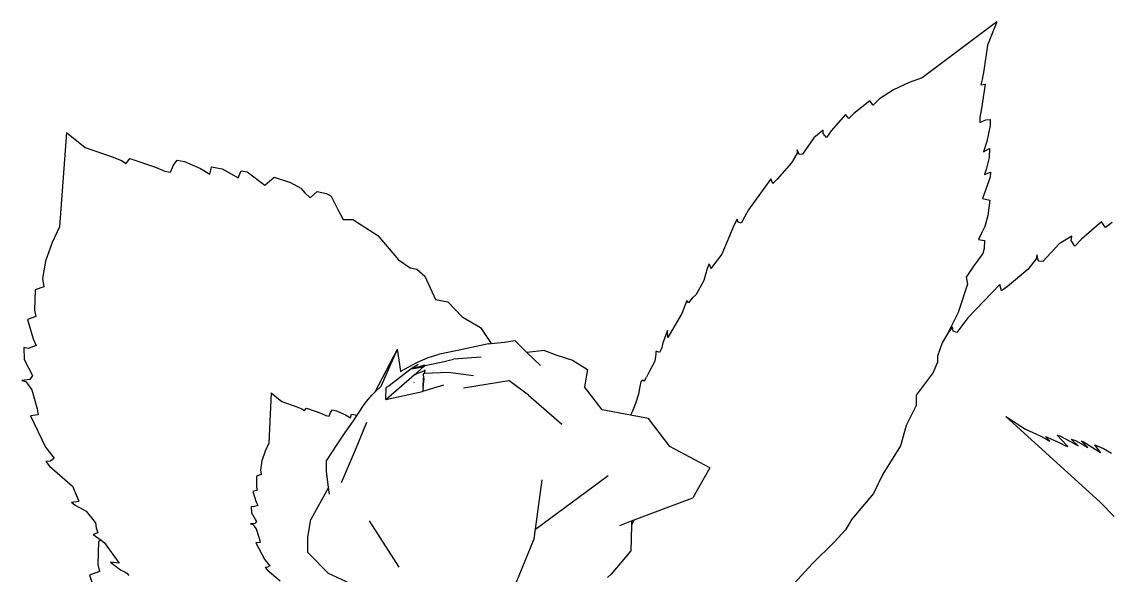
# Model space of a CAD drawing. Header units: metres. Extents: x -175 to 101, y -7 to 93.
# Drawn here: x 12.1034 to 12.1756, y 0.2199 to 0.2566 of the extents above; entities that cross this region are included whole.
import ezdxf

# ---------------------------------------------------------------- set-up
doc = ezdxf.new("R2010")
doc.units = ezdxf.units.M

# ---------------------------------------------------------------- blocks, each defined once
blk = doc.blocks.new('plantita2')
for p, q in [((-3.800993, 0.870306), (-3.805952, 0.866584)), ((-3.800993, 0.870306), (-3.801617, 0.868754)), ((-3.801617, 0.868754), (-3.80185, 0.867075)), ((-3.80185, 0.867075), (-3.80196, 0.866469)), ((-3.806824, 0.866284), (-3.807853, 0.865786)), ((-3.805952, 0.866584), (-3.806824, 0.866284)), ((-3.80196, 0.866469), (-3.802065, 0.866127)), ((-3.802065, 0.866127), (-3.801773, 0.866164)), ((-3.801773, 0.866164), (-3.802004, 0.864557)), ((-3.808779, 0.865188), (-3.809197, 0.864779)), ((-3.807853, 0.865786), (-3.808779, 0.865188)), ((-3.809434, 0.865048), (-3.810493, 0.864214)), ((-3.809197, 0.864779), (-3.809434, 0.865048)), ((-3.802004, 0.864557), (-3.802115, 0.863954)), ((-3.811044, 0.864151), (-3.811996, 0.86306)), ((-3.810816, 0.863884), (-3.811044, 0.864151)), ((-3.810493, 0.864214), (-3.810816, 0.863884)), ((-3.802115, 0.863954), (-3.802122, 0.863625)), ((-3.802122, 0.863625), (-3.80173, 0.863795)), ((-3.80173, 0.863795), (-3.801436, 0.863824)), ((-3.801436, 0.863824), (-3.801445, 0.863426)), ((-3.812526, 0.863121), (-3.813138, 0.862601)), ((-3.812531, 0.86289), (-3.812526, 0.863121)), ((-3.811996, 0.86306), (-3.81231, 0.862624)), ((-3.801445, 0.863426), (-3.801666, 0.862349)), ((-3.862783, 0.862964), (-3.863234, 0.85669)), ((-3.862783, 0.862964), (-3.861535, 0.861949)), ((-3.813138, 0.862601), (-3.8139, 0.861507)), ((-3.81231, 0.862624), (-3.812531, 0.86289)), ((-3.801666, 0.862349), (-3.801876, 0.861672)), ((-3.861535, 0.861949), (-3.859745, 0.861342)), ((-3.814262, 0.861588), (-3.814638, 0.860938)), ((-3.814257, 0.861814), (-3.814262, 0.861588)), ((-3.814119, 0.861488), (-3.814257, 0.861814)), ((-3.801876, 0.861672), (-3.80148, 0.861901)), ((-3.80148, 0.861901), (-3.801494, 0.861304)), ((-3.859745, 0.861342), (-3.859126, 0.861093)), ((-3.859126, 0.861093), (-3.858818, 0.860906)), ((-3.858818, 0.860906), (-3.858572, 0.861237)), ((-3.858572, 0.861237), (-3.856867, 0.860647)), ((-3.855677, 0.860793), (-3.85542, 0.861125)), ((-3.85542, 0.861125), (-3.85495, 0.861032)), ((-3.85495, 0.861032), (-3.853872, 0.860563)), ((-3.814638, 0.860938), (-3.815586, 0.859862)), ((-3.8139, 0.861507), (-3.814119, 0.861488)), ((-3.801494, 0.861304), (-3.801708, 0.860495)), ((-3.856867, 0.860647), (-3.856251, 0.860399)), ((-3.856251, 0.860399), (-3.855862, 0.860322)), ((-3.855862, 0.860322), (-3.855677, 0.860793)), ((-3.853872, 0.860563), (-3.853266, 0.860189)), ((-3.853266, 0.860189), (-3.853149, 0.860676)), ((-3.853149, 0.860676), (-3.852444, 0.860537)), ((-3.852444, 0.860537), (-3.851683, 0.860131)), ((-3.851382, 0.859944), (-3.851178, 0.860415)), ((-3.851178, 0.860415), (-3.850786, 0.860338)), ((-3.850786, 0.860338), (-3.849599, 0.859465)), ((-3.801708, 0.860495), (-3.801813, 0.860158)), ((-3.801813, 0.860158), (-3.801418, 0.860316)), ((-3.801418, 0.860316), (-3.801426, 0.859984)), ((-3.851683, 0.860131), (-3.851382, 0.859944)), ((-3.849599, 0.859465), (-3.848983, 0.859981)), ((-3.848983, 0.859981), (-3.8479, 0.859639)), ((-3.8479, 0.859639), (-3.847226, 0.859251)), ((-3.816006, 0.859889), (-3.817488, 0.857833)), ((-3.815873, 0.859566), (-3.816006, 0.859889)), ((-3.815586, 0.859862), (-3.815873, 0.859566)), ((-3.801426, 0.859984), (-3.801947, 0.858567)), ((-3.847226, 0.859251), (-3.846946, 0.858941)), ((-3.846946, 0.858941), (-3.846588, 0.858617)), ((-3.846588, 0.858617), (-3.846132, 0.859035)), ((-3.846132, 0.859035), (-3.845506, 0.858911)), ((-3.845506, 0.858911), (-3.845211, 0.858726)), ((-3.845211, 0.858726), (-3.844774, 0.85788)), ((-3.801947, 0.858567), (-3.801461, 0.858457)), ((-3.801461, 0.858457), (-3.801582, 0.857457)), ((-3.844774, 0.85788), (-3.8444, 0.857181)), ((-3.817488, 0.857833), (-3.817976, 0.856946)), ((-3.801582, 0.857457), (-3.801794, 0.856723)), ((-3.863234, 0.85669), (-3.863741, 0.85566)), ((-3.8444, 0.857181), (-3.843763, 0.85718)), ((-3.843763, 0.85718), (-3.842107, 0.856109)), ((-3.818441, 0.856823), (-3.819264, 0.854881)), ((-3.818234, 0.857207), (-3.818441, 0.856823)), ((-3.818173, 0.856994), (-3.818234, 0.857207)), ((-3.817976, 0.856946), (-3.818173, 0.856994)), ((-3.801794, 0.856723), (-3.801998, 0.856321)), ((-3.794032, 0.857018), (-3.795368, 0.855885)), ((-3.793787, 0.85664), (-3.794032, 0.857018)), ((-3.793341, 0.856975), (-3.793787, 0.85664)), ((-3.842107, 0.856109), (-3.840733, 0.854496)), ((-3.801998, 0.856321), (-3.802203, 0.855855)), ((-3.802203, 0.855855), (-3.801815, 0.855796)), ((-3.796015, 0.856074), (-3.796847, 0.855568)), ((-3.796055, 0.855792), (-3.796015, 0.856074)), ((-3.795368, 0.855885), (-3.79582, 0.855418)), ((-3.863741, 0.85566), (-3.864163, 0.854416)), ((-3.801827, 0.855266), (-3.801933, 0.854934)), ((-3.801815, 0.855796), (-3.801827, 0.855266)), ((-3.796847, 0.855568), (-3.797949, 0.854391)), ((-3.79582, 0.855418), (-3.796055, 0.855792)), ((-3.864163, 0.854416), (-3.864365, 0.853264)), ((-3.840733, 0.854496), (-3.839963, 0.853983)), ((-3.819264, 0.854881), (-3.819988, 0.853926)), ((-3.801933, 0.854934), (-3.802533, 0.854074)), ((-3.798385, 0.85457), (-3.798945, 0.853853)), ((-3.798346, 0.854846), (-3.798385, 0.85457)), ((-3.798223, 0.854416), (-3.798346, 0.854846)), ((-3.797949, 0.854391), (-3.798223, 0.854416)), ((-3.839963, 0.853983), (-3.839508, 0.853893)), ((-3.839508, 0.853893), (-3.838971, 0.853428)), ((-3.82024, 0.853927), (-3.820446, 0.853141)), ((-3.820107, 0.854243), (-3.82024, 0.853927)), ((-3.820107, 0.854243), (-3.819988, 0.853926)), ((-3.802533, 0.854074), (-3.803029, 0.853355)), ((-3.798945, 0.853853), (-3.800274, 0.852739)), ((-3.864365, 0.853264), (-3.864288, 0.852715)), ((-3.838971, 0.853428), (-3.838273, 0.851876)), ((-3.820446, 0.853141), (-3.820964, 0.852209)), ((-3.803029, 0.853355), (-3.802944, 0.852896)), ((-3.864849, 0.852508), (-3.864897, 0.85116)), ((-3.864288, 0.852715), (-3.864849, 0.852508)), ((-3.820964, 0.852209), (-3.821216, 0.851956)), ((-3.802944, 0.852896), (-3.803557, 0.851014)), ((-3.800789, 0.852863), (-3.802922, 0.850661)), ((-3.800673, 0.852438), (-3.800789, 0.852863)), ((-3.800274, 0.852739), (-3.800673, 0.852438)), ((-3.838273, 0.851876), (-3.837451, 0.851713)), ((-3.837451, 0.851713), (-3.836506, 0.850716)), ((-3.821585, 0.851811), (-3.821907, 0.850945)), ((-3.821467, 0.851652), (-3.821585, 0.851811)), ((-3.821216, 0.851956), (-3.821467, 0.851652)), ((-3.864897, 0.85116), (-3.864821, 0.850734)), ((-3.821907, 0.850945), (-3.822837, 0.849354)), ((-3.803557, 0.851014), (-3.804247, 0.849629)), ((-3.864821, 0.850734), (-3.86537, 0.850536)), ((-3.86537, 0.850536), (-3.865002, 0.849253)), ((-3.836506, 0.850716), (-3.835274, 0.850014)), ((-3.803936, 0.850055), (-3.804247, 0.849629)), ((-3.803892, 0.84978), (-3.803936, 0.850055)), ((-3.802922, 0.850661), (-3.803654, 0.84968)), ((-3.835274, 0.850014), (-3.834566, 0.848953)), ((-3.822874, 0.849807), (-3.823178, 0.849004)), ((-3.822837, 0.849354), (-3.822874, 0.849807)), ((-3.804247, 0.849629), (-3.804631, 0.848985)), ((-3.803654, 0.84968), (-3.803892, 0.84978)), ((-3.865603, 0.848678), (-3.865585, 0.847892)), ((-3.86533, 0.848624), (-3.865603, 0.848678)), ((-3.86479, 0.848814), (-3.86533, 0.848624)), ((-3.865002, 0.849253), (-3.86479, 0.848814)), ((-3.834763, 0.848935), (-3.836693, 0.848504)), ((-3.834763, 0.848935), (-3.834566, 0.848953)), ((-3.834566, 0.848953), (-3.833685, 0.849033)), ((-3.833685, 0.849033), (-3.833013, 0.84915)), ((-3.832197, 0.848352), (-3.833013, 0.84915)), ((-3.82325, 0.848688), (-3.823297, 0.848541)), ((-3.823178, 0.849004), (-3.82325, 0.848688)), ((-3.804631, 0.848985), (-3.804927, 0.848101)), ((-3.865585, 0.847892), (-3.865026, 0.846819)), ((-3.84228, 0.845736), (-3.840786, 0.848573)), ((-3.841877, 0.846117), (-3.840786, 0.848573)), ((-3.840566, 0.847105), (-3.840786, 0.848573)), ((-3.83952, 0.847685), (-3.838753, 0.848022)), ((-3.838753, 0.848022), (-3.838085, 0.84822)), ((-3.836693, 0.848504), (-3.838085, 0.84822)), ((-3.837707, 0.847765), (-3.837083, 0.847907)), ((-3.835238, 0.848054), (-3.837083, 0.847907)), ((-3.83103, 0.848493), (-3.832197, 0.848352)), ((-3.831309, 0.847483), (-3.832197, 0.848352)), ((-3.83103, 0.848493), (-3.83021, 0.848175)), ((-3.83021, 0.848175), (-3.829172, 0.847854)), ((-3.823645, 0.848251), (-3.823698, 0.847773)), ((-3.823641, 0.848419), (-3.823645, 0.848251)), ((-3.823556, 0.84843), (-3.823641, 0.848419)), ((-3.823387, 0.84836), (-3.823556, 0.84843)), ((-3.823297, 0.848541), (-3.823387, 0.84836)), ((-3.804927, 0.848101), (-3.804936, 0.847716)), ((-3.839878, 0.847268), (-3.841357, 0.846146)), ((-3.840566, 0.847105), (-3.83952, 0.847685)), ((-3.839881, 0.847266), (-3.838987, 0.847524)), ((-3.83904, 0.84749), (-3.839881, 0.847266)), ((-3.839425, 0.847554), (-3.839878, 0.847268)), ((-3.839878, 0.847268), (-3.839468, 0.847338)), ((-3.839081, 0.847404), (-3.83962, 0.846904)), ((-3.839468, 0.847338), (-3.839223, 0.847381)), ((-3.839223, 0.847381), (-3.839123, 0.84744)), ((-3.83904, 0.84749), (-3.839123, 0.84744)), ((-3.839123, 0.84744), (-3.839081, 0.847404)), ((-3.839081, 0.847404), (-3.839049, 0.847409)), ((-3.839049, 0.847409), (-3.839011, 0.847465)), ((-3.838987, 0.847524), (-3.83904, 0.84749)), ((-3.839029, 0.847144), (-3.839005, 0.847162)), ((-3.839011, 0.847465), (-3.838965, 0.847482)), ((-3.838951, 0.847203), (-3.839005, 0.847162)), ((-3.838987, 0.847524), (-3.838965, 0.847482)), ((-3.838975, 0.847002), (-3.838965, 0.847178)), ((-3.838965, 0.847482), (-3.837707, 0.847765)), ((-3.838965, 0.847178), (-3.838951, 0.847203)), ((-3.829172, 0.847854), (-3.828173, 0.847231)), ((-3.828173, 0.847231), (-3.828386, 0.846079)), ((-3.823698, 0.847773), (-3.824108, 0.847028)), ((-3.804936, 0.847716), (-3.805227, 0.847029)), ((-3.865221, 0.846571), (-3.865752, 0.846486)), ((-3.865752, 0.846486), (-3.865485, 0.846434)), ((-3.865485, 0.846434), (-3.865075, 0.845882)), ((-3.865026, 0.846819), (-3.865221, 0.846571)), ((-3.841567, 0.845229), (-3.839668, 0.846885)), ((-3.840559, 0.847057), (-3.840566, 0.847105)), ((-3.83962, 0.846904), (-3.839668, 0.846885)), ((-3.83962, 0.846904), (-3.839453, 0.846979)), ((-3.839453, 0.846979), (-3.839029, 0.847144)), ((-3.839095, 0.846006), (-3.839061, 0.846642)), ((-3.839095, 0.846006), (-3.839018, 0.846636)), ((-3.838979, 0.846962), (-3.839092, 0.846946)), ((-3.839092, 0.846946), (-3.839061, 0.846642)), ((-3.837429, 0.847028), (-3.838979, 0.846962)), ((-3.838979, 0.846962), (-3.838975, 0.847002)), ((-3.83574, 0.846801), (-3.837429, 0.847028)), ((-3.836413, 0.845999), (-3.833402, 0.846504)), ((-3.832092, 0.845531), (-3.833402, 0.846504)), ((-3.824502, 0.846521), (-3.824643, 0.8464)), ((-3.824464, 0.846479), (-3.824502, 0.846521)), ((-3.824384, 0.846484), (-3.824464, 0.846479)), ((-3.824384, 0.846484), (-3.824258, 0.84672)), ((-3.824108, 0.847028), (-3.824258, 0.84672)), ((-3.805227, 0.847029), (-3.806345, 0.845526)), ((-3.865075, 0.845882), (-3.864724, 0.844606)), ((-3.842502, 0.845526), (-3.84228, 0.845736)), ((-3.84228, 0.845736), (-3.841877, 0.846117)), ((-3.841567, 0.845229), (-3.841552, 0.846033)), ((-3.841567, 0.845229), (-3.839125, 0.845766)), ((-3.841357, 0.846146), (-3.841552, 0.846033)), ((-3.839719, 0.846371), (-3.839692, 0.846386)), ((-3.837741, 0.846189), (-3.839125, 0.845766)), ((-3.839095, 0.846006), (-3.839125, 0.845766)), ((-3.827199, 0.844554), (-3.828386, 0.846079)), ((-3.824709, 0.846105), (-3.824799, 0.845583)), ((-3.824643, 0.8464), (-3.824709, 0.846105)), ((-3.849181, 0.845668), (-3.849331, 0.842345)), ((-3.849181, 0.845668), (-3.84848, 0.845105)), ((-3.84848, 0.845105), (-3.847487, 0.844749)), ((-3.84297, 0.844968), (-3.842502, 0.845526)), ((-3.832092, 0.845531), (-3.829877, 0.843606)), ((-3.824799, 0.845583), (-3.824987, 0.844978)), ((-3.806345, 0.845526), (-3.806361, 0.84483)), ((-3.864724, 0.844606), (-3.864652, 0.844226)), ((-3.847487, 0.844749), (-3.847143, 0.844605)), ((-3.847143, 0.844605), (-3.846971, 0.844499)), ((-3.846971, 0.844499), (-3.846841, 0.84467)), ((-3.846841, 0.84467), (-3.845896, 0.844324)), ((-3.845896, 0.844324), (-3.845553, 0.844181)), ((-3.845338, 0.844133), (-3.845244, 0.844379)), ((-3.845244, 0.844379), (-3.845108, 0.84455)), ((-3.845108, 0.84455), (-3.844849, 0.844492)), ((-3.844849, 0.844492), (-3.844249, 0.844223)), ((-3.84391, 0.844012), (-3.843853, 0.844269)), ((-3.843853, 0.844269), (-3.843484, 0.844186)), ((-3.843484, 0.844186), (-3.84297, 0.844968)), ((-3.825312, 0.844192), (-3.827199, 0.844554)), ((-3.825209, 0.844408), (-3.825312, 0.844192)), ((-3.824987, 0.844978), (-3.825209, 0.844408)), ((-3.806361, 0.84483), (-3.807012, 0.843507)), ((-3.864652, 0.844226), (-3.865173, 0.844147)), ((-3.865173, 0.844147), (-3.864171, 0.842075)), ((-3.845553, 0.844181), (-3.845338, 0.844133)), ((-3.844263, 0.843039), (-3.84372, 0.843827)), ((-3.844249, 0.844223), (-3.84391, 0.844012)), ((-3.84372, 0.843827), (-3.843484, 0.844186)), ((-3.843522, 0.842055), (-3.842832, 0.843737)), ((-3.824121, 0.843964), (-3.825312, 0.844192)), ((-3.822705, 0.842109), (-3.824121, 0.843964)), ((-3.844795, 0.842257), (-3.844263, 0.843039)), ((-3.807012, 0.843507), (-3.807393, 0.842169)), ((-3.849331, 0.842345), (-3.849593, 0.841808)), ((-3.845509, 0.84117), (-3.844795, 0.842257)), ((-3.820062, 0.840694), (-3.822705, 0.842109)), ((-3.807393, 0.842169), (-3.80856, 0.840269)), ((-3.864171, 0.842075), (-3.863589, 0.84135)), ((-3.849593, 0.841808), (-3.849805, 0.841155)), ((-3.844512, 0.839728), (-3.843522, 0.842055)), ((-3.863843, 0.841141), (-3.864161, 0.841117)), ((-3.864161, 0.841117), (-3.863904, 0.840809)), ((-3.863904, 0.840809), (-3.862385, 0.839491)), ((-3.863589, 0.84135), (-3.863843, 0.841141)), ((-3.849805, 0.841155), (-3.849898, 0.840547)), ((-3.845513, 0.840468), (-3.845509, 0.84117)), ((-3.820062, 0.840694), (-3.821192, 0.838719)), ((-3.850152, 0.840155), (-3.850157, 0.83944)), ((-3.849847, 0.840254), (-3.850152, 0.840155)), ((-3.849898, 0.840547), (-3.849847, 0.840254)), ((-3.84537, 0.839403), (-3.845513, 0.840468)), ((-3.831633, 0.836624), (-3.826808, 0.840201)), ((-3.80856, 0.840269), (-3.809182, 0.839005)), ((-3.862385, 0.839491), (-3.861954, 0.83849)), ((-3.850109, 0.839212), (-3.850407, 0.839118)), ((-3.850157, 0.83944), (-3.850109, 0.839212)), ((-3.84537, 0.839403), (-3.846542, 0.83726)), ((-3.845309, 0.838945), (-3.84537, 0.839403)), ((-3.831633, 0.836624), (-3.831187, 0.8399)), ((-3.862454, 0.838424), (-3.861954, 0.83849)), ((-3.850407, 0.839118), (-3.850185, 0.83843)), ((-3.825088, 0.83724), (-3.821192, 0.838719)), ((-3.809182, 0.839005), (-3.810632, 0.837299)), ((-3.862454, 0.838424), (-3.862206, 0.838211)), ((-3.862206, 0.838211), (-3.861464, 0.837819)), ((-3.861464, 0.837819), (-3.860858, 0.837051)), ((-3.850506, 0.838136), (-3.850484, 0.837718)), ((-3.850356, 0.838102), (-3.850506, 0.838136)), ((-3.850062, 0.838192), (-3.850356, 0.838102)), ((-3.850185, 0.83843), (-3.850062, 0.838192)), ((-3.860858, 0.837051), (-3.860803, 0.836719)), ((-3.850484, 0.837718), (-3.85016, 0.837137)), ((-3.85016, 0.837137), (-3.850264, 0.83701)), ((-3.846755, 0.836107), (-3.846542, 0.83726)), ((-3.840689, 0.834105), (-3.842663, 0.83718)), ((-3.826032, 0.836882), (-3.825257, 0.837176)), ((-3.825257, 0.837176), (-3.825265, 0.836849)), ((-3.825257, 0.837176), (-3.825088, 0.83724)), ((-3.825088, 0.83724), (-3.825214, 0.837007)), ((-3.810632, 0.837299), (-3.811054, 0.836591)), ((-3.860688, 0.836377), (-3.860997, 0.836279)), ((-3.860803, 0.836719), (-3.860688, 0.836377)), ((-3.850264, 0.83701), (-3.850554, 0.836975)), ((-3.850554, 0.836975), (-3.850406, 0.836942)), ((-3.850406, 0.836942), (-3.850173, 0.836641)), ((-3.850173, 0.836641), (-3.849959, 0.835957)), ((-3.83172, 0.835979), (-3.831633, 0.836624)), ((-3.825265, 0.836849), (-3.825309, 0.83519)), ((-3.825214, 0.837007), (-3.825265, 0.836849)), ((-3.811054, 0.836591), (-3.811795, 0.835775)), ((-3.860997, 0.836279), (-3.860472, 0.835888)), ((-3.860663, 0.835818), (-3.860689, 0.834293)), ((-3.860472, 0.835888), (-3.860663, 0.835818)), ((-3.860472, 0.835888), (-3.860274, 0.835741)), ((-3.860274, 0.835741), (-3.859283, 0.834379)), ((-3.849914, 0.835753), (-3.850199, 0.835721)), ((-3.850199, 0.835721), (-3.849616, 0.834602)), ((-3.849959, 0.835957), (-3.849914, 0.835753)), ((-3.846754, 0.835085), (-3.846755, 0.836107)), ((-3.833312, 0.832091), (-3.83172, 0.835979)), ((-3.811795, 0.835775), (-3.813238, 0.834359)), ((-3.84537, 0.83368), (-3.846754, 0.835085)), ((-3.825309, 0.83519), (-3.826601, 0.833649)), ((-3.860689, 0.834293), (-3.860586, 0.833813)), ((-3.859866, 0.834433), (-3.859202, 0.833929)), ((-3.859283, 0.834379), (-3.859866, 0.834433)), ((-3.849616, 0.834602), (-3.849285, 0.834206)), ((-3.849285, 0.834206), (-3.849421, 0.834099)), ((-3.813238, 0.834359), (-3.81555, 0.831828)), ((-3.860586, 0.833813), (-3.861246, 0.833575)), ((-3.861246, 0.833575), (-3.860769, 0.832135)), ((-3.859202, 0.833929), (-3.858893, 0.833782)), ((-3.858893, 0.833782), (-3.858762, 0.8337)), ((-3.858762, 0.8337), (-3.858634, 0.833562)), ((-3.849421, 0.834099), (-3.849595, 0.834093)), ((-3.849595, 0.834093), (-3.84945, 0.833924)), ((-3.84945, 0.833924), (-3.848595, 0.833195)), ((-3.843077, 0.832617), (-3.84537, 0.83368)), ((-3.826601, 0.833649), (-3.826846, 0.833418)), ((-3.87022, 0.81538), (-3.869925, 0.815434)), ((-3.869925, 0.815434), (-3.869272, 0.815403)), ((-3.869563, 0.815576), (-3.869399, 0.815606)), ((-3.868979, 0.815382), (-3.869563, 0.815576)), ((-3.869399, 0.815606), (-3.868067, 0.815474)), ((-3.869272, 0.815403), (-3.868979, 0.815382)), ((-3.868645, 0.815745), (-3.868024, 0.815783)), ((-3.868067, 0.815474), (-3.868645, 0.815745)), ((-3.868024, 0.815783), (-3.867408, 0.815745)), ((-3.874755, 0.814776), (-3.866612, 0.81251)), ((-3.874755, 0.814776), (-3.873228, 0.814603)), ((-3.871821, 0.814786), (-3.870776, 0.814827)), ((-3.871427, 0.814633), (-3.871821, 0.814786)), ((-3.87117, 0.815206), (-3.870974, 0.815242)), ((-3.870777, 0.815052), (-3.87117, 0.815206)), ((-3.870974, 0.815242), (-3.870188, 0.815235)), ((-3.87019, 0.81486), (-3.870777, 0.815052)), ((-3.870776, 0.814827), (-3.870353, 0.81483)), ((-3.870353, 0.81483), (-3.87019, 0.81486)), ((-3.869601, 0.815192), (-3.87022, 0.81538)), ((-3.870188, 0.815235), (-3.869601, 0.815192)), ((-3.873228, 0.814603), (-3.872146, 0.814651)), ((-3.872146, 0.814651), (-3.871721, 0.814654)), ((-3.871721, 0.814654), (-3.871427, 0.814633)), ((-3.866612, 0.81251), (-3.865344, 0.812075))]:
    blk.add_line(p, q)

msp = doc.modelspace()

# ---------------------------------------------------------------- block references
at = {"rotation": 333.3150293668492}
msp.add_blockref('plantita2', (15.264953, -2.237647), dxfattribs=at)
msp.add_blockref('plantita2', (15.969191, -0.613659))

doc.saveas('drawing.dxf')
